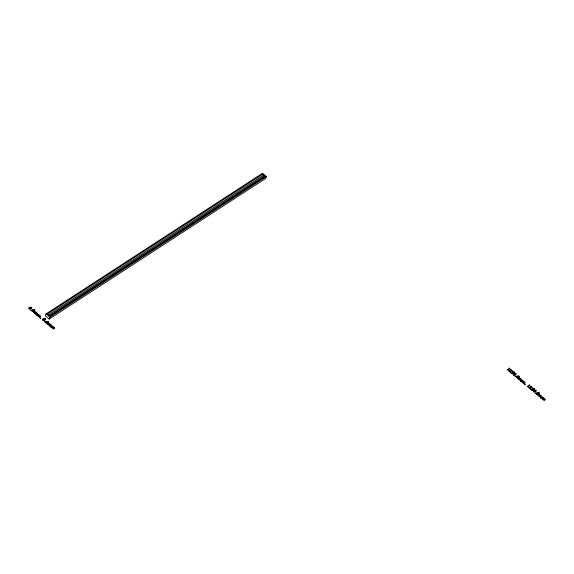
<?xml version="1.0" encoding="UTF-8"?>
<svg xmlns="http://www.w3.org/2000/svg" width="574" height="574" viewBox="0 0 574 574"><rect width="100%" height="100%" fill="white"/><g stroke="black" fill="none" stroke-linecap="round" stroke-linejoin="round"><path stroke-width="0.86" d="M46.049 313.892L45.281 315.815L49.185 319.072L265.64 178.457L266.408 176.534L262.505 173.276L46.049 313.892L49.96 317.149L49.185 319.072M36.564 315.076L37.619 313.856L37.41 313.347L34.863 311.488L33.981 312.486L33.392 312.435L34.318 313.21L35.279 312.156L35.947 312.399L34.885 313.49C34.368 313.598 35.904 314.609 36.392 313.088L37.202 313.662C34.031 314.021 37.633 317.178 38.523 314.868L39.305 315.456L38.135 316.202C37.511 316.281 39.183 317.343 39.635 315.8L40.453 316.374C37.906 317.027 39.807 318.534 40.869 316.568L38.114 314.2L37.231 315.198L36.643 315.14M48.403 314.861L263.516 175.113L264.42 175.874L49.314 315.621M49.96 317.149L266.408 176.534M50.369 326.592L51.423 325.372L51.215 324.855L48.668 323.004L47.785 324.001L47.197 323.951L48.123 324.726L49.084 323.671L49.751 323.915L48.69 325.006C48.173 325.114 49.708 326.125 50.196 324.604L51.007 325.178C47.836 325.53 51.438 328.694 52.327 326.384L53.109 326.972L51.94 327.718C51.316 327.797 52.987 328.859 53.439 327.316L54.257 327.89C51.739 328.522 53.64 330.05 54.674 328.084L51.918 325.716L51.036 326.714L50.447 326.656M520.927 381.272L521.981 380.053L521.773 379.536L519.226 377.685L518.344 378.682L517.755 378.632L518.681 379.4L519.635 378.352L520.309 378.596L519.248 379.687C518.623 379.766 520.295 380.827 520.747 379.285L521.565 379.859C518.394 380.21 521.988 383.375 522.885 381.064L523.667 381.653L522.498 382.399C521.974 382.499 523.517 383.518 523.997 381.997L524.815 382.571C522.268 383.217 524.17 384.731 525.232 382.765L522.476 380.397L521.594 381.394L520.998 381.337M540.995 398.012L542.05 396.792L541.842 396.275L539.295 394.424L538.412 395.421L537.867 395.343L538.749 396.146L539.711 395.091L540.378 395.335L539.316 396.426C538.692 396.512 540.364 397.567 540.816 396.024L541.634 396.598C538.491 396.928 542.093 400.121 542.954 397.804L543.736 398.392L542.566 399.138C541.935 399.217 543.614 400.279 544.066 398.736L544.884 399.31C542.365 399.942 544.267 401.47 545.3 399.504L542.545 397.136L541.662 398.134L541.074 398.076M31.412 307.334L30.795 308.532L29.166 308.812L29.697 307.642L31.412 307.334M34.548 309.946L33.931 311.151L32.302 311.431L32.826 310.254L34.548 309.946M45.217 318.85L44.6 320.048L42.971 320.328L43.502 319.158L45.217 318.85M48.352 321.462L47.735 322.66L46.107 322.94L46.63 321.77L48.352 321.462M515.775 373.523L515.158 374.729L513.529 375.009L514.06 373.839L515.775 373.523M518.91 376.142L518.293 377.34L516.665 377.62L517.188 376.451L518.91 376.142M535.843 390.27L535.226 391.468L533.598 391.748L534.129 390.578L535.843 390.27M538.979 392.881L538.362 394.08L536.733 394.36L537.257 393.19L538.979 392.881M512.675 372.361L512.582 373.258L511.972 373.401L510.709 372.763L512.073 373.559L513.299 373.129L512.754 371.794L514.656 372.404L513.486 371.529L512.144 371.722L512.675 372.361M532.744 389.1L532.65 389.997L532.041 390.141L530.778 389.502L532.141 390.298L533.368 389.868L532.823 388.533L534.724 389.143L533.555 388.268L532.241 388.454L532.744 389.1M509.856 368.451C508.801 370.481 506.634 370.223 507.129 369.599C509.734 369.448 508.119 367.166 509.856 368.451M529.924 385.19C528.869 387.22 526.71 386.962 527.197 386.338C529.802 386.187 528.188 383.906 529.924 385.19M40.639 318.513C39.398 319.309 41.321 317.472 40.639 318.513M525.002 384.709C523.761 385.506 525.684 383.669 525.002 384.709M31.333 310.276L30.723 310.182L31.333 310.276M45.138 321.792L44.528 321.698L45.138 321.792M515.696 376.472L515.086 376.379L515.696 376.472M535.764 393.212L535.155 393.118L535.764 393.212M512.087 370.574L511.054 371.22L509.102 371.005L510.76 372.067L510.042 372.196L508.413 370.84L511.326 370.847L511.312 370.036L510.128 369.735L511.032 369.656L512.087 370.574M532.155 387.314L531.122 387.959L529.171 387.744L530.828 388.806L530.111 388.935L528.482 387.579L531.395 387.586L531.38 386.776L530.197 386.474L531.108 386.395L532.155 387.314M29.339 307.277L28.7 308.102L29.044 308.862L30.451 309.171L31.821 308.159L31.52 307.277L29.339 307.277M32.467 309.888L31.835 310.713L32.18 311.474L33.586 311.782L34.957 310.771L34.655 309.888L32.467 309.888M43.143 318.792L42.505 319.618L42.849 320.371L44.263 320.687L45.626 319.675L45.324 318.792L43.143 318.792M46.272 321.404L45.64 322.229L45.985 322.983L47.391 323.298L48.761 322.287L48.46 321.404L46.272 321.404M513.701 373.473L513.063 374.298L513.407 375.052L514.813 375.367L516.184 374.356L515.883 373.473L513.701 373.473M516.83 376.085L516.191 376.91L516.543 377.663L517.949 377.979L519.319 376.967L519.011 376.085L516.83 376.085M533.77 390.212L533.131 391.038L533.476 391.791L534.882 392.107L536.252 391.095L535.951 390.212L533.77 390.212M536.898 392.824L536.26 393.649L536.611 394.403L538.017 394.718L539.388 393.707L539.079 392.824L536.898 392.824M262.591 174.18L47.255 314.071L49.866 316.252L265.202 176.354L262.591 174.18"/></g></svg>
